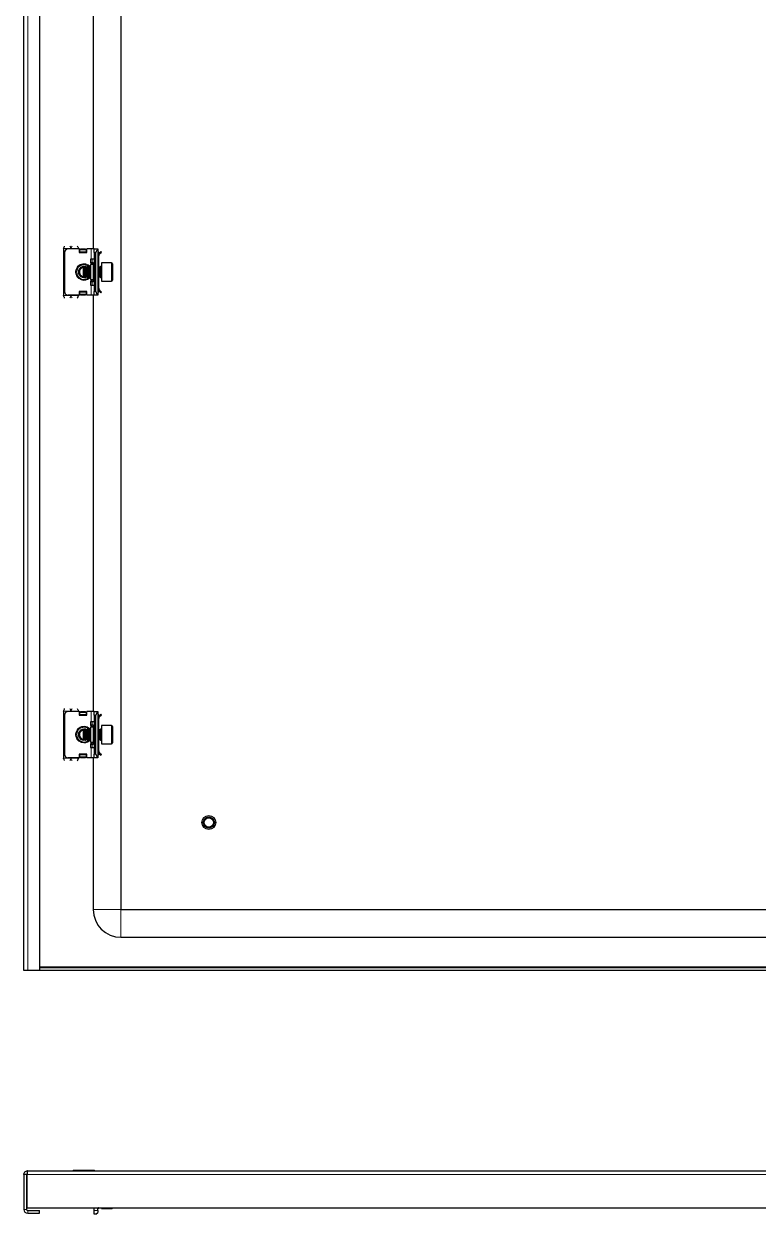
# Model space of a CAD drawing. Header units: millimetres. Extents: x -405 to 1879, y -435 to 1067.
# Drawn here: x 1085 to 1482, y -435 to 208 of the extents above; entities that cross this region are included whole.
import ezdxf

# ---------------------------------------------------------------- set-up
doc = ezdxf.new("R2010")
doc.units = ezdxf.units.MM

msp = doc.modelspace()

# ---------------------------------------------------------------- linework, layer by layer
at = {"color": 7, "linetype": 'Continuous', "lineweight": 25}
for p, q in [((1084.55, -303.58), (1084.55, 851.42)), ((1093.05, 851.42), (1093.05, -303.58)), ((1137.05, 818.42), (1137.05, -270.58)), ((1122.05, 461.42), (1122.05, 86.42)), ((1106.05, 86.67), (1106.05, 61.17)), ((1106.55, 84.42), (1106.55, 63.42)), ((1114.55, 86.42), (1108.55, 86.42)), ((1114.05, 86.67), (1114.05, 86.42)), ((1114.55, 86.42), (1114.55, 84.42)), ((1114.75, 86.3), (1114.55, 86.3)), ((1114.55, 84.42), (1118.55, 84.42)), ((1114.75, 84.42), (1114.75, 86.3)), ((1114.8, 86.04), (1115.3, 86.39)), ((1115.3, 86.04), (1114.8, 85.69)), ((1114.8, 85.69), (1114.8, 86.04)), ((1114.8, 84.77), (1114.8, 85.69)), ((1114.8, 84.42), (1114.8, 84.77)), ((1115.3, 86.39), (1115.3, 86.04)), ((1115.3, 86.39), (1117.8, 86.39)), ((1115.3, 86.04), (1117.8, 86.04)), ((1117.8, 86.04), (1117.8, 86.39)), ((1117.8, 86.39), (1118.3, 86.04)), ((1118.3, 85.69), (1117.8, 86.04)), ((1118.3, 86.04), (1118.3, 85.69)), ((1118.3, 85.69), (1118.3, 84.77)), ((1118.3, 84.77), (1118.3, 84.42)), ((1118.55, 84.42), (1118.55, 86.42)), ((1121.05, 86.42), (1118.55, 86.42)), ((1122.55, 86.42), (1121.05, 86.42)), ((1122.55, 86.42), (1124.55, 86.42)), ((1122.55, 84.42), (1122.55, 86.42)), ((1122.55, 84.42), (1122.55, 63.42)), ((1123.55, 63.42), (1123.55, 84.42)), ((1124.55, 86.42), (1124.55, 86.15)), ((1124.55, 86.15), (1124.55, 61.69)), ((1124.55, 85.33), (1124.75, 85.13)), ((1125.05, 84.42), (1125.05, 83.96)), ((1125.13, 84.08), (1126.11, 85.06)), ((1125.48, 83.73), (1125.13, 84.08)), ((1125.48, 83.73), (1126.46, 84.7)), ((1126.11, 85.06), (1126.46, 84.7)), ((1120.55, 80.92), (1120.55, 78.92)), ((1121.05, 80.92), (1120.55, 80.92)), ((1120.55, 79.17), (1121.55, 79.17)), ((1120.55, 78.92), (1122.22, 77.95)), ((1122.05, 77.92), (1120.55, 77.92)), ((1120.55, 77.92), (1120.55, 69.92)), ((1122.55, 80.92), (1121.05, 80.92)), ((1121.55, 79.17), (1122.05, 79.17)), ((1122.05, 79.17), (1122.05, 78.05)), ((1125.05, 82.67), (1124.55, 82.67)), ((1125.05, 79.17), (1124.55, 79.17)), ((1125.05, 79.17), (1125.05, 82.67)), ((1125.05, 76.92), (1125.05, 79.17)), ((1131.95, 78.92), (1126.55, 78.92)), ((1126.55, 78.92), (1126.55, 69.3)), ((1132.55, 78.32), (1132.55, 69.85)), ((1116.85, 76.67), (1116.02, 76.48)), ((1117.1, 76.92), (1116.55, 76.36)), ((1116.55, 76.36), (1116.55, 71.66)), ((1116.55, 71.66), (1116.55, 71.47)), ((1116.55, 71.47), (1117.1, 70.92)), ((1117.16, 76.92), (1117.1, 76.92)), ((1117.1, 76.92), (1117.1, 71.15)), ((1117.1, 71.15), (1117.1, 70.92)), ((1117.1, 70.92), (1117.16, 70.92)), ((1117.55, 76.36), (1117.16, 76.92)), ((1117.16, 76.92), (1117.16, 75.06)), ((1117.16, 75.06), (1117.16, 70.92)), ((1117.16, 70.92), (1117.55, 71.47)), ((1117.71, 76.6), (1117.34, 76.66)), ((1117.93, 76.92), (1117.55, 76.36)), ((1117.55, 76.36), (1117.55, 74.85)), ((1117.55, 74.85), (1117.55, 71.47)), ((1117.55, 71.47), (1117.93, 70.92)), ((1118.16, 76.92), (1117.93, 76.92)), ((1117.93, 76.92), (1117.93, 75.06)), ((1117.93, 75.06), (1117.93, 70.92)), ((1117.93, 70.92), (1118.16, 70.92)), ((1118.55, 76.36), (1118.16, 76.92)), ((1118.16, 76.92), (1118.16, 75.06)), ((1118.16, 75.06), (1118.16, 70.92)), ((1118.16, 70.92), (1118.55, 71.47)), ((1118.37, 76.61), (1118.62, 76.47)), ((1118.62, 71.37), (1118.37, 71.23)), ((1118.93, 76.92), (1118.55, 76.36)), ((1118.55, 76.36), (1118.55, 74.85)), ((1118.55, 74.85), (1118.55, 71.47)), ((1118.55, 71.47), (1118.93, 70.92)), ((1119.16, 76.92), (1118.93, 76.92)), ((1118.93, 76.92), (1118.93, 75.06)), ((1118.93, 75.06), (1118.93, 70.92)), ((1118.93, 70.92), (1119.16, 70.92)), ((1119.55, 76.36), (1119.16, 76.92)), ((1119.16, 76.92), (1119.16, 75.06)), ((1119.16, 75.06), (1119.16, 70.92)), ((1119.16, 70.92), (1119.55, 71.47)), ((1119.93, 76.92), (1119.55, 76.36)), ((1119.55, 76.36), (1119.55, 74.85)), ((1119.55, 74.85), (1119.55, 71.47)), ((1119.55, 71.47), (1119.93, 70.92)), ((1120.16, 76.92), (1119.93, 76.92)), ((1119.93, 76.92), (1119.93, 75.06)), ((1119.93, 75.06), (1119.93, 70.92)), ((1119.93, 70.92), (1120.16, 70.92)), ((1120.55, 76.36), (1120.16, 76.92)), ((1120.16, 76.92), (1120.16, 75.06)), ((1120.16, 75.06), (1120.16, 70.92)), ((1120.16, 70.92), (1120.55, 71.47)), ((1124.93, 76.92), (1124.55, 76.36)), ((1124.55, 71.47), (1124.93, 70.92)), ((1125.16, 76.92), (1124.93, 76.92)), ((1124.93, 76.92), (1124.93, 75.06)), ((1124.93, 75.06), (1124.93, 70.92)), ((1124.93, 70.92), (1125.16, 70.92)), ((1125.05, 68.67), (1125.05, 70.92)), ((1125.55, 76.36), (1125.16, 76.92)), ((1125.16, 76.92), (1125.16, 75.06)), ((1125.16, 75.06), (1125.16, 70.92)), ((1125.16, 70.92), (1125.55, 71.47)), ((1125.93, 76.92), (1125.55, 76.36)), ((1125.55, 76.36), (1125.55, 74.85)), ((1125.55, 74.85), (1125.55, 71.47)), ((1125.55, 71.47), (1125.93, 70.92)), ((1126.3, 76.92), (1125.93, 76.92)), ((1125.93, 76.92), (1125.93, 75.06)), ((1125.93, 75.06), (1125.93, 70.92)), ((1125.93, 70.92), (1126.3, 70.92)), ((1120.55, 69.92), (1122.05, 69.92)), ((1122.22, 69.89), (1120.55, 68.92)), ((1120.55, 68.92), (1120.55, 66.92)), ((1121.55, 68.67), (1120.55, 68.67)), ((1120.55, 66.92), (1121.05, 66.92)), ((1121.05, 66.92), (1122.55, 66.92)), ((1122.05, 68.67), (1121.55, 68.67)), ((1122.05, 69.78), (1122.05, 68.67)), ((1124.55, 68.67), (1125.05, 68.67)), ((1125.05, 65.17), (1124.55, 65.17)), ((1125.05, 65.17), (1125.05, 68.67)), ((1126.55, 69.3), (1126.55, 68.92)), ((1126.55, 68.92), (1131.95, 68.92)), ((1132.55, 69.85), (1132.55, 69.52)), ((1114.55, 61.42), (1108.55, 61.42)), ((1114.05, 61.42), (1114.05, 61.17)), ((1118.55, 63.42), (1114.55, 63.42)), ((1114.55, 63.42), (1114.55, 61.42)), ((1114.55, 61.54), (1114.75, 61.54)), ((1114.75, 61.54), (1114.75, 63.42)), ((1114.8, 63.06), (1114.8, 63.42)), ((1114.8, 62.15), (1114.8, 63.06)), ((1114.8, 62.15), (1115.3, 61.8)), ((1114.8, 61.8), (1114.8, 62.15)), ((1115.3, 61.44), (1114.8, 61.8)), ((1117.8, 61.8), (1115.3, 61.8)), ((1115.3, 61.8), (1115.3, 61.44)), ((1117.8, 61.44), (1115.3, 61.44)), ((1117.8, 61.8), (1118.3, 62.15)), ((1117.8, 61.44), (1117.8, 61.8)), ((1118.3, 61.8), (1117.8, 61.44)), ((1118.3, 63.42), (1118.3, 63.06)), ((1118.3, 63.06), (1118.3, 62.15)), ((1118.3, 62.15), (1118.3, 61.8)), ((1118.55, 61.42), (1118.55, 63.42)), ((1121.05, 61.42), (1118.55, 61.42)), ((1122.55, 61.42), (1121.05, 61.42)), ((1122.05, 61.42), (1122.05, -163.58)), ((1122.55, 61.42), (1122.55, 63.42)), ((1124.55, 61.42), (1122.55, 61.42)), ((1124.75, 62.71), (1124.55, 62.5)), ((1124.55, 61.69), (1124.55, 61.42)), ((1125.05, 63.42), (1125.05, 63.81)), ((1125.48, 64.11), (1125.13, 63.75)), ((1125.13, 63.75), (1126.11, 62.78)), ((1125.48, 64.11), (1126.46, 63.13)), ((1126.11, 62.78), (1126.46, 63.13)), ((1106.05, -163.33), (1106.05, -188.83)), ((1106.55, -165.58), (1106.55, -186.58)), ((1114.55, -163.58), (1108.55, -163.58)), ((1114.05, -163.33), (1114.05, -163.58)), ((1114.55, -163.58), (1114.55, -165.58)), ((1114.75, -163.7), (1114.55, -163.7)), ((1114.55, -165.58), (1118.55, -165.58)), ((1114.75, -165.58), (1114.75, -163.7)), ((1114.8, -163.96), (1115.3, -163.61)), ((1115.3, -163.96), (1114.8, -164.31)), ((1114.8, -164.31), (1114.8, -163.96)), ((1114.8, -165.23), (1114.8, -164.31)), ((1114.8, -165.58), (1114.8, -165.23)), ((1115.3, -163.61), (1115.3, -163.96)), ((1115.3, -163.61), (1117.8, -163.61)), ((1115.3, -163.96), (1117.8, -163.96)), ((1117.8, -163.96), (1117.8, -163.61)), ((1117.8, -163.61), (1118.3, -163.96)), ((1118.3, -164.31), (1117.8, -163.96)), ((1118.3, -163.96), (1118.3, -164.31)), ((1118.3, -164.31), (1118.3, -165.23)), ((1118.3, -165.23), (1118.3, -165.58)), ((1118.55, -165.58), (1118.55, -163.58)), ((1121.05, -163.58), (1118.55, -163.58)), ((1122.55, -163.58), (1121.05, -163.58)), ((1122.55, -165.58), (1122.55, -163.58)), ((1122.55, -163.58), (1124.55, -163.58)), ((1122.55, -165.58), (1122.55, -186.58)), ((1123.55, -186.58), (1123.55, -165.58)), ((1124.55, -163.58), (1124.55, -163.85)), ((1124.55, -163.85), (1124.55, -188.31)), ((1124.55, -164.67), (1124.75, -164.87)), ((1125.05, -165.58), (1125.05, -166.04)), ((1125.13, -165.92), (1126.11, -164.94)), ((1125.48, -166.27), (1125.13, -165.92)), ((1125.48, -166.27), (1126.46, -165.3)), ((1126.11, -164.94), (1126.46, -165.3)), ((1116.85, -173.33), (1116.02, -173.52)), ((1117.1, -173.08), (1116.55, -173.64)), ((1116.55, -173.64), (1116.55, -178.34)), ((1117.16, -173.08), (1117.1, -173.08)), ((1117.1, -173.08), (1117.1, -178.85)), ((1117.55, -173.64), (1117.16, -173.08)), ((1117.16, -173.08), (1117.16, -174.94)), ((1117.71, -173.4), (1117.34, -173.34)), ((1117.93, -173.08), (1117.55, -173.64)), ((1117.55, -173.64), (1117.55, -175.15)), ((1118.16, -173.08), (1117.93, -173.08)), ((1117.93, -173.08), (1117.93, -174.94)), ((1118.55, -173.64), (1118.16, -173.08)), ((1118.16, -173.08), (1118.16, -174.94)), ((1118.37, -173.39), (1118.62, -173.53)), ((1118.93, -173.08), (1118.55, -173.64)), ((1118.55, -173.64), (1118.55, -175.15)), ((1119.16, -173.08), (1118.93, -173.08)), ((1118.93, -173.08), (1118.93, -174.94)), ((1119.55, -173.64), (1119.16, -173.08)), ((1119.16, -173.08), (1119.16, -174.94)), ((1119.93, -173.08), (1119.55, -173.64)), ((1119.55, -173.64), (1119.55, -175.15)), ((1120.16, -173.08), (1119.93, -173.08)), ((1119.93, -173.08), (1119.93, -174.94)), ((1120.55, -173.64), (1120.16, -173.08)), ((1120.16, -173.08), (1120.16, -174.94)), ((1120.55, -169.08), (1120.55, -171.08)), ((1121.05, -169.08), (1120.55, -169.08)), ((1120.55, -170.83), (1121.55, -170.83)), ((1120.55, -171.08), (1122.22, -172.05)), ((1122.05, -172.08), (1120.55, -172.08)), ((1120.55, -172.08), (1120.55, -180.08)), ((1122.55, -169.08), (1121.05, -169.08)), ((1121.55, -170.83), (1122.05, -170.83)), ((1122.05, -170.83), (1122.05, -171.95)), ((1125.05, -167.33), (1124.55, -167.33)), ((1125.05, -170.83), (1124.55, -170.83)), ((1124.93, -173.08), (1124.55, -173.64)), ((1125.16, -173.08), (1124.93, -173.08)), ((1124.93, -173.08), (1124.93, -174.94)), ((1125.05, -170.83), (1125.05, -167.33)), ((1125.05, -173.08), (1125.05, -170.83)), ((1125.55, -173.64), (1125.16, -173.08)), ((1125.16, -173.08), (1125.16, -174.94)), ((1125.93, -173.08), (1125.55, -173.64)), ((1125.55, -173.64), (1125.55, -175.15)), ((1126.3, -173.08), (1125.93, -173.08)), ((1125.93, -173.08), (1125.93, -174.94)), ((1131.95, -171.08), (1126.55, -171.08)), ((1126.55, -171.08), (1126.55, -180.7)), ((1132.55, -171.68), (1132.55, -180.15)), ((1116.55, -178.34), (1116.55, -178.53)), ((1116.55, -178.53), (1117.1, -179.08)), ((1117.1, -178.85), (1117.1, -179.08)), ((1117.1, -179.08), (1117.16, -179.08)), ((1117.16, -174.94), (1117.16, -179.08)), ((1117.16, -179.08), (1117.55, -178.53)), ((1117.55, -175.15), (1117.55, -178.53)), ((1117.55, -178.53), (1117.93, -179.08)), ((1117.93, -174.94), (1117.93, -179.08)), ((1117.93, -179.08), (1118.16, -179.08)), ((1118.16, -174.94), (1118.16, -179.08)), ((1118.16, -179.08), (1118.55, -178.53)), ((1118.62, -178.63), (1118.37, -178.77)), ((1118.55, -175.15), (1118.55, -178.53)), ((1118.55, -178.53), (1118.93, -179.08)), ((1118.93, -174.94), (1118.93, -179.08)), ((1118.93, -179.08), (1119.16, -179.08)), ((1119.16, -174.94), (1119.16, -179.08)), ((1119.16, -179.08), (1119.55, -178.53)), ((1119.55, -175.15), (1119.55, -178.53)), ((1119.55, -178.53), (1119.93, -179.08)), ((1119.93, -174.94), (1119.93, -179.08)), ((1119.93, -179.08), (1120.16, -179.08)), ((1120.16, -174.94), (1120.16, -179.08)), ((1120.16, -179.08), (1120.55, -178.53)), ((1120.55, -180.08), (1122.05, -180.08)), ((1122.22, -180.11), (1120.55, -181.08)), ((1124.55, -178.53), (1124.93, -179.08)), ((1124.93, -174.94), (1124.93, -179.08)), ((1124.93, -179.08), (1125.16, -179.08)), ((1125.05, -181.33), (1125.05, -179.08)), ((1125.16, -174.94), (1125.16, -179.08)), ((1125.16, -179.08), (1125.55, -178.53)), ((1125.55, -175.15), (1125.55, -178.53)), ((1125.55, -178.53), (1125.93, -179.08)), ((1125.93, -174.94), (1125.93, -179.08)), ((1125.93, -179.08), (1126.3, -179.08)), ((1120.55, -181.08), (1120.55, -183.08)), ((1121.55, -181.33), (1120.55, -181.33)), ((1120.55, -183.08), (1121.05, -183.08)), ((1121.05, -183.08), (1122.55, -183.08)), ((1122.05, -181.33), (1121.55, -181.33)), ((1122.05, -180.22), (1122.05, -181.33)), ((1124.55, -181.33), (1125.05, -181.33)), ((1125.05, -184.83), (1124.55, -184.83)), ((1125.05, -184.83), (1125.05, -181.33)), ((1125.05, -186.58), (1125.05, -186.19)), ((1125.48, -185.89), (1125.13, -186.25)), ((1125.13, -186.25), (1126.11, -187.22)), ((1125.48, -185.89), (1126.46, -186.87)), ((1126.55, -180.7), (1126.55, -181.08)), ((1126.55, -181.08), (1131.95, -181.08)), ((1132.55, -180.15), (1132.55, -180.48)), ((1114.55, -188.58), (1108.55, -188.58)), ((1114.05, -188.58), (1114.05, -188.83)), ((1114.55, -186.58), (1114.55, -188.58)), ((1118.55, -186.58), (1114.55, -186.58)), ((1114.55, -188.46), (1114.75, -188.46)), ((1114.75, -188.46), (1114.75, -186.58)), ((1114.8, -186.94), (1114.8, -186.58)), ((1114.8, -187.85), (1114.8, -186.94)), ((1114.8, -187.85), (1115.3, -188.2)), ((1114.8, -188.2), (1114.8, -187.85)), ((1115.3, -188.56), (1114.8, -188.2)), ((1117.8, -188.2), (1115.3, -188.2)), ((1115.3, -188.2), (1115.3, -188.56)), ((1117.8, -188.56), (1115.3, -188.56)), ((1117.8, -188.2), (1118.3, -187.85)), ((1117.8, -188.56), (1117.8, -188.2)), ((1118.3, -188.2), (1117.8, -188.56)), ((1118.3, -186.58), (1118.3, -186.94)), ((1118.3, -186.94), (1118.3, -187.85)), ((1118.3, -187.85), (1118.3, -188.2)), ((1118.55, -188.58), (1118.55, -186.58)), ((1121.05, -188.58), (1118.55, -188.58)), ((1122.55, -188.58), (1121.05, -188.58)), ((1122.05, -188.58), (1122.05, -270.58)), ((1122.55, -188.58), (1122.55, -186.58)), ((1124.55, -188.58), (1122.55, -188.58)), ((1124.75, -187.29), (1124.55, -187.5)), ((1124.55, -188.31), (1124.55, -188.58)), ((1126.11, -187.22), (1126.46, -186.87)), ((1137.05, -270.58), (1826.05, -270.58)), ((1137.05, -285.58), (1826.05, -285.58)), ((1870.05, -302.08), (1093.05, -302.08)), ((1086.65, -303.58), (1084.55, -303.58)), ((1093.05, -303.58), (1086.65, -303.58)), ((1870.05, -303.58), (1093.05, -303.58)), ((1111.26, -411.45), (1111.26, -411.75)), ((1111.26, -411.45), (1122.83, -411.45)), ((1122.83, -411.75), (1122.83, -411.45)), ((1086.05, -413.85), (1084.55, -413.85)), ((1084.55, -413.85), (1084.55, -432.65)), ((1086.05, -413.85), (1086.05, -432.65)), ((1086.25, -413.85), (1086.3, -413.39)), ((1086.25, -413.85), (1086.25, -431.75)), ((1086.65, -411.75), (1876.45, -411.75)), ((1086.25, -431.75), (1876.85, -431.75)), ((1086.65, -433.25), (1093.05, -433.25)), ((1086.65, -434.75), (1093.05, -434.75)), ((1093.05, -434.75), (1093.05, -433.25)), ((1122.55, -433.25), (1122.55, -431.75)), ((1122.55, -435.25), (1122.55, -433.25)), ((1123.55, -435.25), (1122.55, -435.25)), ((1123.55, -435.25), (1124.55, -434.25)), ((1124.55, -433.25), (1124.55, -431.75)), ((1125.05, -432.25), (1124.55, -432.25)), ((1124.55, -433.25), (1124.55, -434.25)), ((1126.55, -431.75), (1126.55, -432.25)), ((1126.55, -432.25), (1131.95, -432.25))]:
    msp.add_line(p, q, dxfattribs=at)
at = {"color": 8, "linetype": 'Continuous', "lineweight": 18}
for p, q in [((1086.65, 851.42), (1086.65, -303.58)), ((1106.05, 86.67), (1110.05, 86.67)), ((1110.05, 86.67), (1114.05, 86.67)), ((1118.3, 84.77), (1114.8, 84.77)), ((1121.05, 86.42), (1121.05, 80.92)), ((1123.55, 84.42), (1122.55, 84.42)), ((1124.55, 84.92), (1124.75, 85.13)), ((1124.55, 84.42), (1125.05, 84.42)), ((1121.55, 80.92), (1121.55, 79.17)), ((1122.05, 69.92), (1122.05, 77.92)), ((1131.95, 69.3), (1131.95, 78.92)), ((1126.3, 70.92), (1126.3, 76.92)), ((1121.05, 66.92), (1121.05, 61.42)), ((1121.55, 68.67), (1121.55, 66.92)), ((1131.95, 68.92), (1131.95, 69.3)), ((1106.05, 61.17), (1110.05, 61.17)), ((1114.05, 61.17), (1110.05, 61.17)), ((1114.8, 63.06), (1118.3, 63.06)), ((1122.55, 63.42), (1123.55, 63.42)), ((1124.55, 63.42), (1125.05, 63.42)), ((1124.55, 62.92), (1124.75, 62.71)), ((1106.05, -163.33), (1110.05, -163.33)), ((1110.05, -163.33), (1114.05, -163.33)), ((1118.3, -165.23), (1114.8, -165.23)), ((1121.05, -163.58), (1121.05, -169.08)), ((1123.55, -165.58), (1122.55, -165.58)), ((1124.55, -165.08), (1124.75, -164.87)), ((1124.55, -165.58), (1125.05, -165.58)), ((1121.55, -169.08), (1121.55, -170.83)), ((1122.05, -180.08), (1122.05, -172.08)), ((1126.3, -179.08), (1126.3, -173.08)), ((1131.95, -180.7), (1131.95, -171.08)), ((1121.05, -183.08), (1121.05, -188.58)), ((1121.55, -181.33), (1121.55, -183.08)), ((1131.95, -181.08), (1131.95, -180.7)), ((1106.05, -188.83), (1110.05, -188.83)), ((1114.05, -188.83), (1110.05, -188.83)), ((1114.8, -186.94), (1118.3, -186.94)), ((1122.55, -186.58), (1123.55, -186.58)), ((1124.55, -186.58), (1125.05, -186.58)), ((1124.55, -187.08), (1124.75, -187.29)), ((1137.05, -270.58), (1122.05, -270.58)), ((1137.05, -270.58), (1137.05, -285.58)), ((1870.05, -301.48), (1093.05, -301.48)), ((1086.25, -413.85), (1876.85, -413.85)), ((1086.05, -432.65), (1084.55, -432.65)), ((1086.65, -433.25), (1086.65, -434.75)), ((1122.55, -433.25), (1124.55, -433.25)), ((1131.95, -432.25), (1131.95, -431.75))]:
    msp.add_line(p, q, dxfattribs=at)
at = {"color": 7, "linetype": 'Continuous', "lineweight": 25, "flags": 128}
for points in [[(1117.34, 71.17), (1117.58, 71.21), (1117.71, 71.24)], [(1117.34, -178.83), (1117.58, -178.79), (1117.71, -178.76)]]:
    msp.add_lwpolyline(points, dxfattribs=at)
at = {"color": 7, "linetype": 'Continuous', "lineweight": 25}
for radius in [3.75, 3, 2.5]:
    msp.add_circle((1184.55, -223.58), radius, dxfattribs=at)
for centre, radius, start, end in [((1108.55, 84.42), 2, 90, 180), ((1125.55, 84.42), 2, 120, 180), ((1124.05, 84.42), 1, 0, 45), ((1117.05, 73.92), 4, 45.71765, 270), ((1122.05, 78.42), 0.5, 270, 360), ((1131.95, 78.32), 0.6, 0, 90), ((1117.05, 73.92), 3, 74.33161, 285.66839), ((1117.05, 73.92), 2.76, 111.7574, 265.98739), ((1117.05, 73.92), 2.45, 101.79772, 201.7574), ((1117.05, 73.92), 2.45, 201.7574, 258.20228), ((1117.05, 73.92), 4, 270, 314.28235), ((1126.3, 77.17), 0.25, 270, 0), ((1126.3, 70.67), 0.25, 360, 90), ((1122.05, 69.42), 0.5, 0, 90), ((1131.95, 69.52), 0.6, 270, 360), ((1108.55, 63.42), 2, 180, 270), ((1125.55, 63.42), 2, 180, 240), ((1124.05, 63.42), 1, 315, 0), ((1108.55, -165.58), 2, 90, 180), ((1125.55, -165.58), 2, 120, 180), ((1124.05, -165.58), 1, 0, 45), ((1117.05, -176.08), 4, 45.71765, 270), ((1117.05, -176.08), 3, 74.33161, 285.66839), ((1117.05, -176.08), 2.76, 111.7574, 265.98739), ((1117.05, -176.08), 2.45, 101.79772, 201.7574), ((1122.05, -171.58), 0.5, 270, 0), ((1126.3, -172.83), 0.25, 270, 0), ((1131.95, -171.68), 0.6, 0, 90), ((1117.05, -176.08), 2.45, 201.7574, 258.20228), ((1117.05, -176.08), 4, 270, 314.28235), ((1122.05, -180.58), 0.5, 0, 90), ((1126.3, -179.33), 0.25, 360, 90), ((1131.95, -180.48), 0.6, 270, 360), ((1108.55, -186.58), 2, 180, 270), ((1125.55, -186.58), 2, 180, 240), ((1124.05, -186.58), 1, 315, 0), ((1137.05, -270.58), 15, 180, 270), ((1086.65, -432.65), 2.1, 180, 270), ((1086.65, -432.65), 0.6, 180, 270), ((1131.95, -431.65), 0.6, 270, 350.40593)]:
    msp.add_arc(centre, radius, start, end, dxfattribs=at)
at = {"color": 8, "linetype": 'Continuous', "lineweight": 18}
for centre, start, end in [((1117.05, 73.92), 38.94244, 270), ((1117.05, 73.92), 270, 321.05756), ((1117.05, -176.08), 38.94244, 270), ((1117.05, -176.08), 270, 321.05756)]:
    msp.add_arc(centre, 4.5, start, end, dxfattribs=at)
at = {"color": 7, "linetype": 'Continuous', "lineweight": 25}
for points, knots in [([(1106.05, 86.67), (1106.14, 86.91), (1106.33, 87.4), (1106.52, 87.79), (1106.62, 87.99)], [0, 0, 0, 0, 0.502065, 1, 1, 1, 1]), ([(1109.47, 87.98), (1109.55, 87.82), (1109.73, 87.48), (1109.92, 86.99), (1110.03, 86.71), (1110.05, 86.67)], [0, 0, 0, 0, 0.4154826, 0.9171518, 1, 1, 1, 1]), ([(1110.05, 86.67), (1110.14, 86.91), (1110.33, 87.4), (1110.52, 87.79), (1110.62, 87.99)], [0, 0, 0, 0, 0.5020654, 1, 1, 1, 1]), ([(1113.47, 87.98), (1113.55, 87.82), (1113.73, 87.48), (1113.92, 86.99), (1114.03, 86.71), (1114.05, 86.67)], [0, 0, 0, 0, 0.415483, 0.917152, 1, 1, 1, 1]), ([(1125.13, 84.08), (1124.98, 83.89), (1124.67, 83.52), (1124.55, 82.99), (1124.55, 82.71), (1124.55, 82.67)], [0, 0, 0, 0, 0.461863, 0.923726, 1, 1, 1, 1]), ([(1125.48, 83.73), (1125.36, 83.58), (1125.18, 83.35), (1125.06, 82.97), (1125.05, 82.77), (1125.05, 82.67)], [0, 0, 0, 0, 0.4850424, 0.7384039, 1, 1, 1, 1]), ([(1124.55, 65.17), (1124.57, 64.93), (1124.62, 64.44), (1124.91, 63.98), (1125.1, 63.78), (1125.13, 63.75)], [0, 0, 0, 0, 0.461863, 0.923726, 1, 1, 1, 1]), ([(1125.05, 65.17), (1125.07, 64.98), (1125.1, 64.69), (1125.28, 64.34), (1125.42, 64.18), (1125.48, 64.11)], [0, 0, 0, 0, 0.485042, 0.738404, 1, 1, 1, 1]), ([(1106.62, 59.86), (1106.54, 60.01), (1106.36, 60.36), (1106.17, 60.85), (1106.06, 61.13), (1106.05, 61.17)], [0, 0, 0, 0, 0.415483, 0.917152, 1, 1, 1, 1]), ([(1110.05, 61.17), (1109.95, 60.92), (1109.76, 60.44), (1109.57, 60.04), (1109.47, 59.85)], [0, 0, 0, 0, 0.502065, 1, 1, 1, 1]), ([(1110.62, 59.86), (1110.54, 60.01), (1110.36, 60.36), (1110.17, 60.85), (1110.06, 61.13), (1110.05, 61.17)], [0, 0, 0, 0, 0.4154826, 0.9171518, 1, 1, 1, 1]), ([(1114.05, 61.17), (1114, 61.05), (1113.9, 60.81), (1113.76, 60.46), (1113.62, 60.13), (1113.52, 59.94), (1113.47, 59.85)], [0, 0, 0, 0, 0.247454, 0.50208, 0.749534, 1, 1, 1, 1]), ([(1106.05, -163.33), (1106.14, -163.09), (1106.33, -162.6), (1106.52, -162.21), (1106.62, -162.01)], [0, 0, 0, 0, 0.502065, 1, 1, 1, 1]), ([(1109.47, -162.02), (1109.55, -162.18), (1109.73, -162.52), (1109.92, -163.01), (1110.03, -163.29), (1110.05, -163.33)], [0, 0, 0, 0, 0.4154826, 0.9171518, 1, 1, 1, 1]), ([(1110.05, -163.33), (1110.14, -163.09), (1110.33, -162.6), (1110.52, -162.21), (1110.62, -162.01)], [0, 0, 0, 0, 0.5020654, 1, 1, 1, 1]), ([(1113.47, -162.02), (1113.55, -162.18), (1113.73, -162.52), (1113.92, -163.01), (1114.03, -163.29), (1114.05, -163.33)], [0, 0, 0, 0, 0.415483, 0.917152, 1, 1, 1, 1]), ([(1125.13, -165.92), (1124.98, -166.11), (1124.67, -166.48), (1124.55, -167.01), (1124.55, -167.29), (1124.55, -167.33)], [0, 0, 0, 0, 0.461863, 0.923726, 1, 1, 1, 1]), ([(1125.48, -166.27), (1125.36, -166.42), (1125.18, -166.65), (1125.06, -167.03), (1125.05, -167.23), (1125.05, -167.33)], [0, 0, 0, 0, 0.4850424, 0.7384039, 1, 1, 1, 1]), ([(1124.55, -184.83), (1124.57, -185.07), (1124.62, -185.56), (1124.91, -186.02), (1125.1, -186.22), (1125.13, -186.25)], [0, 0, 0, 0, 0.461863, 0.923726, 1, 1, 1, 1]), ([(1125.05, -184.83), (1125.07, -185.02), (1125.1, -185.31), (1125.28, -185.66), (1125.42, -185.82), (1125.48, -185.89)], [0, 0, 0, 0, 0.485042, 0.738404, 1, 1, 1, 1]), ([(1106.62, -190.14), (1106.54, -189.99), (1106.36, -189.64), (1106.17, -189.15), (1106.06, -188.87), (1106.05, -188.83)], [0, 0, 0, 0, 0.415483, 0.917152, 1, 1, 1, 1]), ([(1110.05, -188.83), (1109.95, -189.08), (1109.76, -189.56), (1109.57, -189.96), (1109.47, -190.15)], [0, 0, 0, 0, 0.502065, 1, 1, 1, 1]), ([(1110.62, -190.14), (1110.54, -189.99), (1110.36, -189.64), (1110.17, -189.15), (1110.06, -188.87), (1110.05, -188.83)], [0, 0, 0, 0, 0.415483, 0.917152, 1, 1, 1, 1]), ([(1114.05, -188.83), (1114, -188.95), (1113.9, -189.19), (1113.76, -189.54), (1113.62, -189.87), (1113.52, -190.06), (1113.47, -190.15)], [0, 0, 0, 0, 0.247454, 0.50208, 0.749534, 1, 1, 1, 1]), ([(1084.55, -413.85), (1084.55, -413.57), (1084.6, -413.3), (1084.81, -412.79), (1084.96, -412.56), (1085.36, -412.17), (1085.58, -412.02), (1086.1, -411.81), (1086.37, -411.75), (1086.65, -411.75)], [0, 0, 0, 0, 0.25, 0.25, 0.5, 0.5, 0.75, 0.75, 1, 1, 1, 1]), ([(1086.05, -413.85), (1086.06, -413.77), (1086.08, -413.61), (1086.18, -413.43), (1086.28, -413.39), (1086.3, -413.39)], [0, 0, 0, 0, 0.432796, 0.865566, 1, 1, 1, 1]), ([(1086.65, -411.75), (1086.61, -411.75), (1086.58, -411.81), (1086.51, -412.02), (1086.48, -412.17), (1086.41, -412.56), (1086.38, -412.79), (1086.31, -413.3), (1086.28, -413.58), (1086.25, -413.85)], [0, 0, 0, 0, 0.25, 0.25, 0.5, 0.5, 0.75, 0.75, 1, 1, 1, 1]), ([(1124.96, -431.75), (1124.87, -431.81), (1124.64, -431.96), (1124.55, -432.12), (1124.55, -432.24), (1124.55, -432.25)], [0, 0, 0, 0, 0.3313457, 0.9052264, 1, 1, 1, 1]), ([(1125.36, -431.75), (1125.29, -431.81), (1125.15, -431.92), (1125.07, -432.09), (1125.05, -432.2), (1125.05, -432.25)], [0, 0, 0, 0, 0.360365, 0.675069, 1, 1, 1, 1])]:
    msp.add_open_spline(points, degree=3, knots=knots, dxfattribs=at)

doc.saveas('drawing.dxf')
